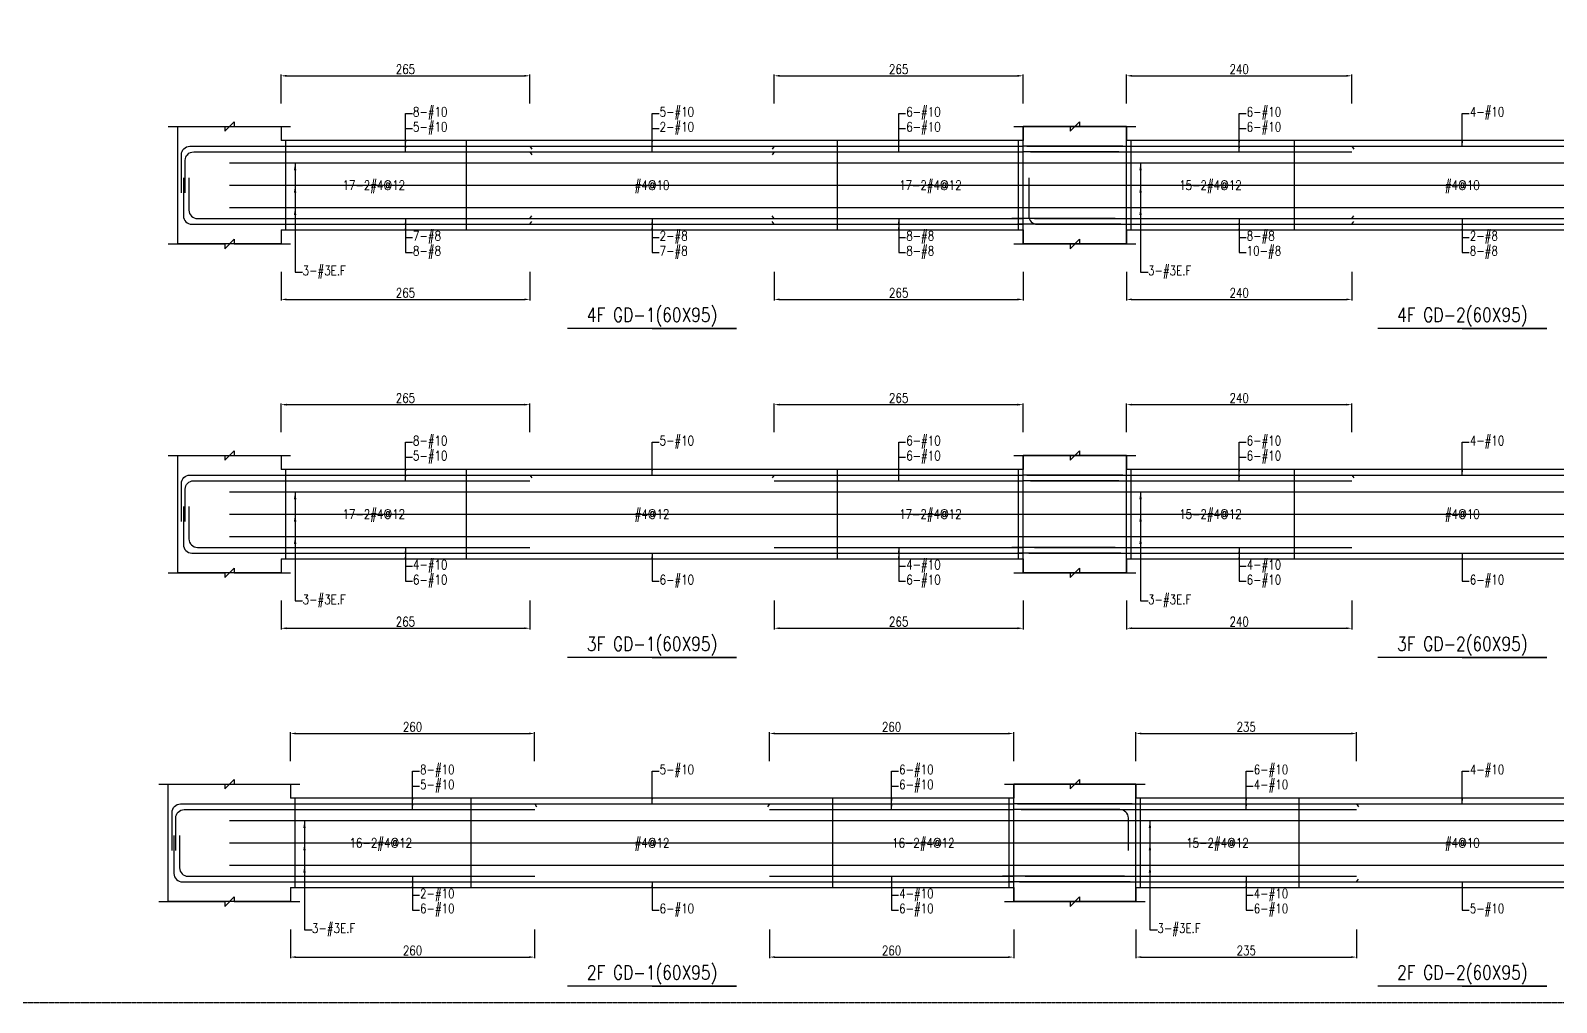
# Model space of a CAD drawing. Header units: millimetres. Extents: x 0 to 84580, y -12276 to 4373.
# Drawn here: x 42328 to 43953, y -6138 to -5104 of the extents above; entities that cross this region are included whole.
import ezdxf
from ezdxf.enums import TextEntityAlignment as Align

# ---------------------------------------------------------------- set-up
doc = ezdxf.new("R2010")
doc.units = ezdxf.units.MM
doc.header["$MEASUREMENT"] = 0
doc.linetypes.add('CENTER', pattern=[2, 1.25, -0.25, 0.25, -0.25])
for name, color, linetype in [('S-DIM', 2, 'Continuous'), ('S-GRID', 1, 'CENTER'), ('S-LEADER', 2, 'Continuous'), ('S-RC', 130, 'Continuous'), ('S-REINF', 6, 'Continuous'), ('S-TEXT', 2, 'Continuous')]:
    doc.layers.add(name, color=color, linetype=linetype)
doc.styles.add('CS4', font='romans.shx', dxfattribs={"width": 0.8, "bigfont": 'lsp.shx'})
doc.styles.get("Standard").update_dxf_attribs({"font": 'arial.ttf'})
doc.dimstyles.new('ISO-25', dxfattribs={"dimtxt": 2.5, "dimasz": 2.5, "dimexe": 1.25, "dimexo": 0.625, "dimtad": 1, "dimtxsty": 'Standard', "dimcen": 2.5, "dimadec": 0, "dimazin": 0, "dimtfac": 1, "dimtmove": 0, "dimatfit": 3, "dimfxl": 0, "dimarcsym": 0})

# ---------------------------------------------------------------- blocks, each defined once
blk = doc.blocks.new('*D1619')
at = {"layer": 'DEFPOINTS', "color": 0, "transparency": 16777216}
for p in [(42865.1, -5851.7), (42605.1, -5881.7), (42865.1, -5881.7)]:
    blk.add_point(p, dxfattribs=at)
at = {"layer": 'S-DIM', "color": 0, "lineweight": -2, "transparency": 16777216}
for p, q in [((42605.1, -5881), (42605.1, -5850.4)), ((42611.1, -5851.7), (42859.1, -5851.7)), ((42865.1, -5881), (42865.1, -5850.4))]:
    blk.add_line(p, q, dxfattribs=at)
at = {"layer": 'S-DIM', "color": 0, "transparency": 16777216}
for points in [[(42611.1, -5850.7), (42611.1, -5852.7), (42605.1, -5851.7)], [(42859.1, -5850.7), (42859.1, -5852.7), (42865.1, -5851.7)]]:
    blk.add_solid(points, dxfattribs=at)
at = {"layer": 'S-DIM', "color": 0, "transparency": 16777216, "insert": (42735.1, -5844.7), "char_height": 10, "attachment_point": 5, "style": 'CS4'}
blk.add_mtext('260', dxfattribs=at)
blk = doc.blocks.new('*D1620')
at = {"layer": 'DEFPOINTS', "color": 0, "transparency": 16777216}
for p in [(43375.1, -5851.7), (43115.1, -5881.7), (43375.1, -5881.7)]:
    blk.add_point(p, dxfattribs=at)
at = {"layer": 'S-DIM', "color": 0, "lineweight": -2, "transparency": 16777216}
for p, q in [((43115.1, -5881), (43115.1, -5850.4)), ((43121.1, -5851.7), (43369.1, -5851.7)), ((43375.1, -5881), (43375.1, -5850.4))]:
    blk.add_line(p, q, dxfattribs=at)
at = {"layer": 'S-DIM', "color": 0, "transparency": 16777216}
for points in [[(43121.1, -5850.7), (43121.1, -5852.7), (43115.1, -5851.7)], [(43369.1, -5850.7), (43369.1, -5852.7), (43375.1, -5851.7)]]:
    blk.add_solid(points, dxfattribs=at)
at = {"layer": 'S-DIM', "color": 0, "transparency": 16777216, "insert": (43245.1, -5844.7), "char_height": 10, "attachment_point": 5, "style": 'CS4'}
blk.add_mtext('260', dxfattribs=at)
blk = doc.blocks.new('*D1621')
at = {"layer": 'DEFPOINTS', "color": 0, "transparency": 16777216}
for p in [(42605.1, -6059.7), (42865.1, -6059.7), (42865.1, -6089.7)]:
    blk.add_point(p, dxfattribs=at)
at = {"layer": 'S-DIM', "color": 0, "lineweight": -2, "transparency": 16777216}
for p, q in [((42605.1, -6060.3), (42605.1, -6090.9)), ((42865.1, -6060.3), (42865.1, -6090.9)), ((42611.1, -6089.7), (42859.1, -6089.7))]:
    blk.add_line(p, q, dxfattribs=at)
at = {"layer": 'S-DIM', "color": 0, "transparency": 16777216}
for points in [[(42611.1, -6088.7), (42611.1, -6090.7), (42605.1, -6089.7)], [(42859.1, -6088.7), (42859.1, -6090.7), (42865.1, -6089.7)]]:
    blk.add_solid(points, dxfattribs=at)
at = {"layer": 'S-DIM', "color": 0, "transparency": 16777216, "insert": (42735.1, -6082.7), "char_height": 10, "attachment_point": 5, "style": 'CS4'}
blk.add_mtext('260', dxfattribs=at)
blk = doc.blocks.new('*D1622')
at = {"layer": 'DEFPOINTS', "color": 0, "transparency": 16777216}
for p in [(43115.1, -6059.7), (43375.1, -6059.7), (43375.1, -6089.7)]:
    blk.add_point(p, dxfattribs=at)
at = {"layer": 'S-DIM', "color": 0, "lineweight": -2, "transparency": 16777216}
for p, q in [((43115.1, -6060.3), (43115.1, -6090.9)), ((43375.1, -6060.3), (43375.1, -6090.9)), ((43121.1, -6089.7), (43369.1, -6089.7))]:
    blk.add_line(p, q, dxfattribs=at)
at = {"layer": 'S-DIM', "color": 0, "transparency": 16777216}
for points in [[(43121.1, -6088.7), (43121.1, -6090.7), (43115.1, -6089.7)], [(43369.1, -6088.7), (43369.1, -6090.7), (43375.1, -6089.7)]]:
    blk.add_solid(points, dxfattribs=at)
at = {"layer": 'S-DIM', "color": 0, "transparency": 16777216, "insert": (43245.1, -6082.7), "char_height": 10, "attachment_point": 5, "style": 'CS4'}
blk.add_mtext('260', dxfattribs=at)
blk = doc.blocks.new('*D1623')
at = {"layer": 'DEFPOINTS', "color": 0, "transparency": 16777216}
for p in [(42860.1, -5501.7), (42595.1, -5531.7), (42860.1, -5531.7)]:
    blk.add_point(p, dxfattribs=at)
at = {"layer": 'S-DIM', "color": 0, "lineweight": -2, "transparency": 16777216}
for p, q in [((42595.1, -5531), (42595.1, -5500.4)), ((42601.1, -5501.7), (42854.1, -5501.7)), ((42860.1, -5531), (42860.1, -5500.4))]:
    blk.add_line(p, q, dxfattribs=at)
at = {"layer": 'S-DIM', "color": 0, "transparency": 16777216}
for points in [[(42601.1, -5500.7), (42601.1, -5502.7), (42595.1, -5501.7)], [(42854.1, -5500.7), (42854.1, -5502.7), (42860.1, -5501.7)]]:
    blk.add_solid(points, dxfattribs=at)
at = {"layer": 'S-DIM', "color": 0, "transparency": 16777216, "insert": (42727.6, -5494.7), "char_height": 10, "attachment_point": 5, "style": 'CS4'}
blk.add_mtext('265', dxfattribs=at)
blk = doc.blocks.new('*D1624')
at = {"layer": 'DEFPOINTS', "color": 0, "transparency": 16777216}
for p in [(43385.1, -5501.7), (43120.1, -5531.7), (43385.1, -5531.7)]:
    blk.add_point(p, dxfattribs=at)
at = {"layer": 'S-DIM', "color": 0, "lineweight": -2, "transparency": 16777216}
for p, q in [((43120.1, -5531), (43120.1, -5500.4)), ((43126.1, -5501.7), (43379.1, -5501.7)), ((43385.1, -5531), (43385.1, -5500.4))]:
    blk.add_line(p, q, dxfattribs=at)
at = {"layer": 'S-DIM', "color": 0, "transparency": 16777216}
for points in [[(43126.1, -5500.7), (43126.1, -5502.7), (43120.1, -5501.7)], [(43379.1, -5500.7), (43379.1, -5502.7), (43385.1, -5501.7)]]:
    blk.add_solid(points, dxfattribs=at)
at = {"layer": 'S-DIM', "color": 0, "transparency": 16777216, "insert": (43252.6, -5494.7), "char_height": 10, "attachment_point": 5, "style": 'CS4'}
blk.add_mtext('265', dxfattribs=at)
blk = doc.blocks.new('*D1625')
at = {"layer": 'DEFPOINTS', "color": 0, "transparency": 16777216}
for p in [(42595.1, -5709.7), (42860.1, -5709.7), (42860.1, -5739.7)]:
    blk.add_point(p, dxfattribs=at)
at = {"layer": 'S-DIM', "color": 0, "lineweight": -2, "transparency": 16777216}
for p, q in [((42595.1, -5710.3), (42595.1, -5740.9)), ((42860.1, -5710.3), (42860.1, -5740.9)), ((42601.1, -5739.7), (42854.1, -5739.7))]:
    blk.add_line(p, q, dxfattribs=at)
at = {"layer": 'S-DIM', "color": 0, "transparency": 16777216}
for points in [[(42601.1, -5738.7), (42601.1, -5740.7), (42595.1, -5739.7)], [(42854.1, -5738.7), (42854.1, -5740.7), (42860.1, -5739.7)]]:
    blk.add_solid(points, dxfattribs=at)
at = {"layer": 'S-DIM', "color": 0, "transparency": 16777216, "insert": (42727.6, -5732.7), "char_height": 10, "attachment_point": 5, "style": 'CS4'}
blk.add_mtext('265', dxfattribs=at)
blk = doc.blocks.new('*D1626')
at = {"layer": 'DEFPOINTS', "color": 0, "transparency": 16777216}
for p in [(43120.1, -5709.7), (43385.1, -5709.7), (43385.1, -5739.7)]:
    blk.add_point(p, dxfattribs=at)
at = {"layer": 'S-DIM', "color": 0, "lineweight": -2, "transparency": 16777216}
for p, q in [((43120.1, -5710.3), (43120.1, -5740.9)), ((43385.1, -5710.3), (43385.1, -5740.9)), ((43126.1, -5739.7), (43379.1, -5739.7))]:
    blk.add_line(p, q, dxfattribs=at)
at = {"layer": 'S-DIM', "color": 0, "transparency": 16777216}
for points in [[(43126.1, -5738.7), (43126.1, -5740.7), (43120.1, -5739.7)], [(43379.1, -5738.7), (43379.1, -5740.7), (43385.1, -5739.7)]]:
    blk.add_solid(points, dxfattribs=at)
at = {"layer": 'S-DIM', "color": 0, "transparency": 16777216, "insert": (43252.6, -5732.7), "char_height": 10, "attachment_point": 5, "style": 'CS4'}
blk.add_mtext('265', dxfattribs=at)
blk = doc.blocks.new('*D1627')
at = {"layer": 'DEFPOINTS', "color": 0, "transparency": 16777216}
for p in [(42860.1, -5151.7), (42595.1, -5181.7), (42860.1, -5181.7)]:
    blk.add_point(p, dxfattribs=at)
at = {"layer": 'S-DIM', "color": 0, "lineweight": -2, "transparency": 16777216}
for p, q in [((42595.1, -5181), (42595.1, -5150.4)), ((42601.1, -5151.7), (42854.1, -5151.7)), ((42860.1, -5181), (42860.1, -5150.4))]:
    blk.add_line(p, q, dxfattribs=at)
at = {"layer": 'S-DIM', "color": 0, "transparency": 16777216}
for points in [[(42601.1, -5150.7), (42601.1, -5152.7), (42595.1, -5151.7)], [(42854.1, -5150.7), (42854.1, -5152.7), (42860.1, -5151.7)]]:
    blk.add_solid(points, dxfattribs=at)
at = {"layer": 'S-DIM', "color": 0, "transparency": 16777216, "insert": (42727.6, -5144.7), "char_height": 10, "attachment_point": 5, "style": 'CS4'}
blk.add_mtext('265', dxfattribs=at)
blk = doc.blocks.new('*D1628')
at = {"layer": 'DEFPOINTS', "color": 0, "transparency": 16777216}
for p in [(43385.1, -5151.7), (43120.1, -5181.7), (43385.1, -5181.7)]:
    blk.add_point(p, dxfattribs=at)
at = {"layer": 'S-DIM', "color": 0, "lineweight": -2, "transparency": 16777216}
for p, q in [((43120.1, -5181), (43120.1, -5150.4)), ((43126.1, -5151.7), (43379.1, -5151.7)), ((43385.1, -5181), (43385.1, -5150.4))]:
    blk.add_line(p, q, dxfattribs=at)
at = {"layer": 'S-DIM', "color": 0, "transparency": 16777216}
for points in [[(43126.1, -5150.7), (43126.1, -5152.7), (43120.1, -5151.7)], [(43379.1, -5150.7), (43379.1, -5152.7), (43385.1, -5151.7)]]:
    blk.add_solid(points, dxfattribs=at)
at = {"layer": 'S-DIM', "color": 0, "transparency": 16777216, "insert": (43252.6, -5144.7), "char_height": 10, "attachment_point": 5, "style": 'CS4'}
blk.add_mtext('265', dxfattribs=at)
blk = doc.blocks.new('*D1629')
at = {"layer": 'DEFPOINTS', "color": 0, "transparency": 16777216}
for p in [(42595.1, -5359.7), (42860.1, -5359.7), (42860.1, -5389.7)]:
    blk.add_point(p, dxfattribs=at)
at = {"layer": 'S-DIM', "color": 0, "lineweight": -2, "transparency": 16777216}
for p, q in [((42595.1, -5360.3), (42595.1, -5390.9)), ((42860.1, -5360.3), (42860.1, -5390.9)), ((42601.1, -5389.7), (42854.1, -5389.7))]:
    blk.add_line(p, q, dxfattribs=at)
at = {"layer": 'S-DIM', "color": 0, "transparency": 16777216}
for points in [[(42601.1, -5388.7), (42601.1, -5390.7), (42595.1, -5389.7)], [(42854.1, -5388.7), (42854.1, -5390.7), (42860.1, -5389.7)]]:
    blk.add_solid(points, dxfattribs=at)
at = {"layer": 'S-DIM', "color": 0, "transparency": 16777216, "insert": (42727.6, -5382.7), "char_height": 10, "attachment_point": 5, "style": 'CS4'}
blk.add_mtext('265', dxfattribs=at)
blk = doc.blocks.new('*D1630')
at = {"layer": 'DEFPOINTS', "color": 0, "transparency": 16777216}
for p in [(43120.1, -5359.7), (43385.1, -5359.7), (43385.1, -5389.7)]:
    blk.add_point(p, dxfattribs=at)
at = {"layer": 'S-DIM', "color": 0, "lineweight": -2, "transparency": 16777216}
for p, q in [((43120.1, -5360.3), (43120.1, -5390.9)), ((43385.1, -5360.3), (43385.1, -5390.9)), ((43126.1, -5389.7), (43379.1, -5389.7))]:
    blk.add_line(p, q, dxfattribs=at)
at = {"layer": 'S-DIM', "color": 0, "transparency": 16777216}
for points in [[(43126.1, -5388.7), (43126.1, -5390.7), (43120.1, -5389.7)], [(43379.1, -5388.7), (43379.1, -5390.7), (43385.1, -5389.7)]]:
    blk.add_solid(points, dxfattribs=at)
at = {"layer": 'S-DIM', "color": 0, "transparency": 16777216, "insert": (43252.6, -5382.7), "char_height": 10, "attachment_point": 5, "style": 'CS4'}
blk.add_mtext('265', dxfattribs=at)
blk = doc.blocks.new('*D1564')
at = {"layer": 'DEFPOINTS', "color": 0, "transparency": 16777216}
for p in [(43740.1, -5851.7), (43505.1, -5881.7), (43740.1, -5881.7)]:
    blk.add_point(p, dxfattribs=at)
at = {"layer": 'S-DIM', "color": 0, "lineweight": -2, "transparency": 16777216}
for p, q in [((43505.1, -5881), (43505.1, -5850.4)), ((43511.1, -5851.7), (43734.1, -5851.7)), ((43740.1, -5881), (43740.1, -5850.4))]:
    blk.add_line(p, q, dxfattribs=at)
at = {"layer": 'S-DIM', "color": 0, "transparency": 16777216}
for points in [[(43511.1, -5850.7), (43511.1, -5852.7), (43505.1, -5851.7)], [(43734.1, -5850.7), (43734.1, -5852.7), (43740.1, -5851.7)]]:
    blk.add_solid(points, dxfattribs=at)
at = {"layer": 'S-DIM', "color": 0, "transparency": 16777216, "insert": (43622.6, -5844.7), "char_height": 10, "attachment_point": 5, "style": 'CS4'}
blk.add_mtext('235', dxfattribs=at)
blk = doc.blocks.new('*D1581')
at = {"layer": 'DEFPOINTS', "color": 0, "transparency": 16777216}
for p in [(43505.1, -6059.7), (43740.1, -6059.7), (43740.1, -6089.7)]:
    blk.add_point(p, dxfattribs=at)
at = {"layer": 'S-DIM', "color": 0, "lineweight": -2, "transparency": 16777216}
for p, q in [((43505.1, -6060.3), (43505.1, -6090.9)), ((43740.1, -6060.3), (43740.1, -6090.9)), ((43511.1, -6089.7), (43734.1, -6089.7))]:
    blk.add_line(p, q, dxfattribs=at)
at = {"layer": 'S-DIM', "color": 0, "transparency": 16777216}
for points in [[(43511.1, -6088.7), (43511.1, -6090.7), (43505.1, -6089.7)], [(43734.1, -6088.7), (43734.1, -6090.7), (43740.1, -6089.7)]]:
    blk.add_solid(points, dxfattribs=at)
at = {"layer": 'S-DIM', "color": 0, "transparency": 16777216, "insert": (43622.6, -6082.7), "char_height": 10, "attachment_point": 5, "style": 'CS4'}
blk.add_mtext('235', dxfattribs=at)
blk = doc.blocks.new('*D1583')
at = {"layer": 'DEFPOINTS', "color": 0, "transparency": 16777216}
for p in [(43735.1, -5501.7), (43495.1, -5531.7), (43735.1, -5531.7)]:
    blk.add_point(p, dxfattribs=at)
at = {"layer": 'S-DIM', "color": 0, "lineweight": -2, "transparency": 16777216}
for p, q in [((43495.1, -5531), (43495.1, -5500.4)), ((43501.1, -5501.7), (43729.1, -5501.7)), ((43735.1, -5531), (43735.1, -5500.4))]:
    blk.add_line(p, q, dxfattribs=at)
at = {"layer": 'S-DIM', "color": 0, "transparency": 16777216}
for points in [[(43501.1, -5500.7), (43501.1, -5502.7), (43495.1, -5501.7)], [(43729.1, -5500.7), (43729.1, -5502.7), (43735.1, -5501.7)]]:
    blk.add_solid(points, dxfattribs=at)
at = {"layer": 'S-DIM', "color": 0, "transparency": 16777216, "insert": (43615.1, -5494.7), "char_height": 10, "attachment_point": 5, "style": 'CS4'}
blk.add_mtext('240', dxfattribs=at)
blk = doc.blocks.new('*D1585')
at = {"layer": 'DEFPOINTS', "color": 0, "transparency": 16777216}
for p in [(43495.1, -5709.7), (43735.1, -5709.7), (43735.1, -5739.7)]:
    blk.add_point(p, dxfattribs=at)
at = {"layer": 'S-DIM', "color": 0, "lineweight": -2, "transparency": 16777216}
for p, q in [((43495.1, -5710.3), (43495.1, -5740.9)), ((43735.1, -5710.3), (43735.1, -5740.9)), ((43501.1, -5739.7), (43729.1, -5739.7))]:
    blk.add_line(p, q, dxfattribs=at)
at = {"layer": 'S-DIM', "color": 0, "transparency": 16777216}
for points in [[(43501.1, -5738.7), (43501.1, -5740.7), (43495.1, -5739.7)], [(43729.1, -5738.7), (43729.1, -5740.7), (43735.1, -5739.7)]]:
    blk.add_solid(points, dxfattribs=at)
at = {"layer": 'S-DIM', "color": 0, "transparency": 16777216, "insert": (43615.1, -5732.7), "char_height": 10, "attachment_point": 5, "style": 'CS4'}
blk.add_mtext('240', dxfattribs=at)
blk = doc.blocks.new('*D1573')
at = {"layer": 'DEFPOINTS', "color": 0, "transparency": 16777216}
for p in [(43735.1, -5151.7), (43495.1, -5181.7), (43735.1, -5181.7)]:
    blk.add_point(p, dxfattribs=at)
at = {"layer": 'S-DIM', "color": 0, "lineweight": -2, "transparency": 16777216}
for p, q in [((43495.1, -5181), (43495.1, -5150.4)), ((43501.1, -5151.7), (43729.1, -5151.7)), ((43735.1, -5181), (43735.1, -5150.4))]:
    blk.add_line(p, q, dxfattribs=at)
at = {"layer": 'S-DIM', "color": 0, "transparency": 16777216}
for points in [[(43501.1, -5150.7), (43501.1, -5152.7), (43495.1, -5151.7)], [(43729.1, -5150.7), (43729.1, -5152.7), (43735.1, -5151.7)]]:
    blk.add_solid(points, dxfattribs=at)
at = {"layer": 'S-DIM', "color": 0, "transparency": 16777216, "insert": (43615.1, -5144.7), "char_height": 10, "attachment_point": 5, "style": 'CS4'}
blk.add_mtext('240', dxfattribs=at)
blk = doc.blocks.new('*D1575')
at = {"layer": 'DEFPOINTS', "color": 0, "transparency": 16777216}
for p in [(43495.1, -5359.7), (43735.1, -5359.7), (43735.1, -5389.7)]:
    blk.add_point(p, dxfattribs=at)
at = {"layer": 'S-DIM', "color": 0, "lineweight": -2, "transparency": 16777216}
for p, q in [((43495.1, -5360.3), (43495.1, -5390.9)), ((43735.1, -5360.3), (43735.1, -5390.9)), ((43501.1, -5389.7), (43729.1, -5389.7))]:
    blk.add_line(p, q, dxfattribs=at)
at = {"layer": 'S-DIM', "color": 0, "transparency": 16777216}
for points in [[(43501.1, -5388.7), (43501.1, -5390.7), (43495.1, -5389.7)], [(43729.1, -5388.7), (43729.1, -5390.7), (43735.1, -5389.7)]]:
    blk.add_solid(points, dxfattribs=at)
at = {"layer": 'S-DIM', "color": 0, "transparency": 16777216, "insert": (43615.1, -5382.7), "char_height": 10, "attachment_point": 5, "style": 'CS4'}
blk.add_mtext('240', dxfattribs=at)

msp = doc.modelspace()

# ---------------------------------------------------------------- linework, layer by layer
at = {"layer": 'S-GRID'}
msp.add_lwpolyline([(42290, -6138), (45519, -6138), (45519, -4069), (42290, -4069), (42290, -6138)], dxfattribs=at)
at = {"layer": 'S-RC'}
for points in [[(42475.134, -5205.671), (42535.134, -5205.683), (42535.133, -5210.683), (42545.135, -5200.685), (42545.134, -5205.685), (42605.134, -5205.697)], [(42595.134, -5315.671), (42595.134, -5330.671), (42485.134, -5330.671), (42485.134, -5205.671), (42595.134, -5205.671), (42595.134, -5220.671)], [(43375.134, -5205.671), (43435.134, -5205.683), (43435.133, -5210.683), (43445.135, -5200.685), (43445.134, -5205.685), (43505.134, -5205.697)], [(43375.134, -5205.671), (43435.134, -5205.683), (43435.133, -5210.683), (43445.135, -5200.685), (43445.134, -5205.685), (43505.134, -5205.697)], [(43385.134, -5315.671), (43385.134, -5330.671), (43495.134, -5330.671), (43495.134, -5205.671), (43385.134, -5205.671), (43385.134, -5220.671)], [(43495.134, -5315.671), (43495.134, -5330.671), (43385.134, -5330.671), (43385.134, -5205.671), (43495.134, -5205.671), (43495.134, -5220.671)], [(43385.134, -5220.671), (42595.134, -5220.671)], [(44210.134, -5220.671), (43495.134, -5220.671)], [(42475.134, -5330.671), (42535.134, -5330.683), (42535.133, -5335.683), (42545.135, -5325.685), (42545.134, -5330.685), (42605.134, -5330.697)], [(42595.134, -5315.671), (43385.134, -5315.671)], [(43375.134, -5330.671), (43435.134, -5330.683), (43435.133, -5335.683), (43445.135, -5325.685), (43445.134, -5330.685), (43505.134, -5330.697)], [(43375.134, -5330.671), (43435.134, -5330.683), (43435.133, -5335.683), (43445.135, -5325.685), (43445.134, -5330.685), (43505.134, -5330.697)], [(43495.134, -5315.671), (44210.134, -5315.671)], [(42990.134, -5420.671), (43080.134, -5420.671), (42900.134, -5420.671)], [(43852.634, -5420.671), (43942.634, -5420.671), (43762.634, -5420.671)], [(42475.134, -5555.671), (42535.134, -5555.683), (42535.133, -5560.683), (42545.135, -5550.685), (42545.134, -5555.685), (42605.134, -5555.697)], [(43375.134, -5555.671), (43435.134, -5555.683), (43435.133, -5560.683), (43445.135, -5550.685), (43445.134, -5555.685), (43505.134, -5555.697)], [(43375.134, -5555.671), (43435.134, -5555.683), (43435.133, -5560.683), (43445.135, -5550.685), (43445.134, -5555.685), (43505.134, -5555.697)], [(42595.134, -5665.671), (42595.134, -5680.671), (42485.134, -5680.671), (42485.134, -5555.671), (42595.134, -5555.671), (42595.134, -5570.671)], [(43385.134, -5570.671), (42595.134, -5570.671)], [(43385.134, -5665.671), (43385.134, -5680.671), (43495.134, -5680.671), (43495.134, -5555.671), (43385.134, -5555.671), (43385.134, -5570.671)], [(43495.134, -5665.671), (43495.134, -5680.671), (43385.134, -5680.671), (43385.134, -5555.671), (43495.134, -5555.671), (43495.134, -5570.671)], [(44210.134, -5570.671), (43495.134, -5570.671)], [(42595.134, -5665.671), (43385.134, -5665.671)], [(43495.134, -5665.671), (44210.134, -5665.671)], [(42475.134, -5680.671), (42535.134, -5680.683), (42535.133, -5685.683), (42545.135, -5675.685), (42545.134, -5680.685), (42605.134, -5680.697)], [(43375.134, -5680.671), (43435.134, -5680.683), (43435.133, -5685.683), (43445.135, -5675.685), (43445.134, -5680.685), (43505.134, -5680.697)], [(43375.134, -5680.671), (43435.134, -5680.683), (43435.133, -5685.683), (43445.135, -5675.685), (43445.134, -5680.685), (43505.134, -5680.697)], [(42990.134, -5770.671), (43080.134, -5770.671), (42900.134, -5770.671)], [(43852.634, -5770.671), (43942.634, -5770.671), (43762.634, -5770.671)], [(42465.134, -5905.671), (42535.134, -5905.685), (42535.133, -5910.685), (42545.135, -5900.687), (42545.134, -5905.687), (42615.134, -5905.701)], [(42605.134, -6015.671), (42605.134, -6030.671), (42475.134, -6030.671), (42475.134, -5905.671), (42605.134, -5905.671), (42605.134, -5920.671)], [(43365.134, -5905.671), (43435.134, -5905.685), (43435.133, -5910.685), (43445.135, -5900.687), (43445.134, -5905.687), (43515.134, -5905.701)], [(43365.134, -5905.671), (43435.134, -5905.685), (43435.133, -5910.685), (43445.135, -5900.687), (43445.134, -5905.687), (43515.134, -5905.701)], [(43375.134, -6015.671), (43375.134, -6030.671), (43505.134, -6030.671), (43505.134, -5905.671), (43375.134, -5905.671), (43375.134, -5920.671)], [(43505.134, -6015.671), (43505.134, -6030.671), (43375.134, -6030.671), (43375.134, -5905.671), (43505.134, -5905.671), (43505.134, -5920.671)], [(43375.134, -5920.671), (42605.134, -5920.671)], [(44200.134, -5920.671), (43505.134, -5920.671)], [(42465.134, -6030.671), (42535.134, -6030.685), (42535.133, -6035.685), (42545.135, -6025.687), (42545.134, -6030.687), (42615.134, -6030.701)], [(42605.134, -6015.671), (43375.134, -6015.671)], [(43365.134, -6030.671), (43435.134, -6030.685), (43435.133, -6035.685), (43445.135, -6025.687), (43445.134, -6030.687), (43515.134, -6030.701)], [(43365.134, -6030.671), (43435.134, -6030.685), (43435.133, -6035.685), (43445.135, -6025.687), (43445.134, -6030.687), (43515.134, -6030.701)], [(43505.134, -6015.671), (44200.134, -6015.671)], [(42990.134, -6120.671), (43080.134, -6120.671), (42900.134, -6120.671)], [(43852.634, -6120.671), (43942.634, -6120.671), (43762.634, -6120.671)]]:
    msp.add_lwpolyline(points, dxfattribs=at)
at = {"layer": 'S-REINF'}
for points in [[(42489.134, -5276.171), (42489.134, -5235.671, -0.41421356), (42498.134, -5226.671), (42595.134, -5226.671)], [(42493.134, -5276.171), (42493.134, -5241.671, -0.41421356), (42502.134, -5232.671), (42595.134, -5232.671)], [(42491.134, -5260.171), (42491.134, -5300.671, 0.41421356), (42500.134, -5309.671), (42595.134, -5309.671)], [(42497.134, -5260.171), (42497.134, -5294.671, 0.41421356), (42506.134, -5303.671), (42595.134, -5303.671)], [(43391.134, -5260.171), (43391.134, -5300.671, 0.41421356), (43400.134, -5309.671), (43495.134, -5309.671)], [(42489.134, -5626.171), (42489.134, -5585.671, -0.41421356), (42498.134, -5576.671), (42595.134, -5576.671)], [(42493.134, -5626.171), (42493.134, -5591.671, -0.41421356), (42502.134, -5582.671), (42595.134, -5582.671)], [(42491.134, -5610.171), (42491.134, -5650.671, 0.41421356), (42500.134, -5659.671), (42595.134, -5659.671)], [(42497.134, -5610.171), (42497.134, -5644.671, 0.41421356), (42506.134, -5653.671), (42595.134, -5653.671)], [(42479.134, -5976.171), (42479.134, -5935.671, -0.41421356), (42488.134, -5926.671), (42605.134, -5926.671)], [(42483.134, -5976.171), (42483.134, -5941.671, -0.41421356), (42492.134, -5932.671), (42605.134, -5932.671)], [(43497.134, -5976.171), (43497.134, -5941.671, 0.41421356), (43488.134, -5932.671), (43375.134, -5932.671)], [(42481.134, -5960.171), (42481.134, -6000.671, 0.41421356), (42490.134, -6009.671), (42605.134, -6009.671)], [(42487.134, -5960.171), (42487.134, -5994.671, 0.41421356), (42496.134, -6003.671), (42605.134, -6003.671)]]:
    msp.add_lwpolyline(points, format="xyb", dxfattribs=at)
for points in [[(42595.134, -5226.671), (42860.134, -5226.671)], [(42860.134, -5226.671), (42862.134, -5229.671)], [(42860.134, -5226.671), (43120.134, -5226.671)], [(43120.134, -5226.671), (43118.134, -5229.671)], [(43120.134, -5226.671), (43385.134, -5226.671)], [(43491.134, -5226.671), (43385.134, -5226.671)], [(43389.134, -5226.671), (43495.134, -5226.671)], [(43495.134, -5226.671), (43735.134, -5226.671)], [(43735.134, -5226.671), (43737.134, -5229.671)], [(43735.134, -5226.671), (43970.134, -5226.671)], [(42595.134, -5232.671), (42860.134, -5232.671)], [(42860.134, -5232.671), (42862.134, -5235.671)], [(42860.134, -5232.671), (43120.134, -5232.671)], [(43120.134, -5232.671), (43118.134, -5235.671)], [(43120.134, -5232.671), (43385.134, -5232.671)], [(43487.134, -5232.671), (43385.134, -5232.671)], [(43393.134, -5232.671), (43495.134, -5232.671)], [(43495.134, -5232.671), (43735.134, -5232.671)], [(42595.134, -5303.671), (42860.134, -5303.671)], [(42595.134, -5309.671), (42860.134, -5309.671)], [(42860.134, -5303.671), (42862.134, -5300.671)], [(42860.134, -5303.671), (43120.134, -5303.671)], [(42860.134, -5309.671), (42862.134, -5306.671)], [(42860.134, -5309.671), (43120.134, -5309.671)], [(43120.134, -5303.671), (43118.134, -5300.671)], [(43120.134, -5309.671), (43118.134, -5306.671)], [(43120.134, -5303.671), (43385.134, -5303.671)], [(43120.134, -5309.671), (43385.134, -5309.671)], [(43483.134, -5303.671), (43373.134, -5303.671)], [(43489.134, -5309.671), (43379.134, -5309.671)], [(43397.134, -5303.671), (43495.134, -5303.671)], [(43495.134, -5303.671), (43735.134, -5303.671)], [(43495.134, -5309.671), (43735.134, -5309.671)], [(43735.134, -5303.671), (43737.134, -5300.671)], [(43735.134, -5303.671), (43970.134, -5303.671)], [(43735.134, -5309.671), (43737.134, -5306.671)], [(43735.134, -5309.671), (43970.134, -5309.671)], [(42595.134, -5576.671), (42860.134, -5576.671)], [(42595.134, -5582.671), (42860.134, -5582.671)], [(42860.134, -5576.671), (42862.134, -5579.671)], [(42860.134, -5576.671), (43120.134, -5576.671)], [(43120.134, -5576.671), (43118.134, -5579.671)], [(43120.134, -5576.671), (43385.134, -5576.671)], [(43120.134, -5582.671), (43385.134, -5582.671)], [(43491.134, -5576.671), (43385.134, -5576.671)], [(43487.134, -5582.671), (43385.134, -5582.671)], [(43389.134, -5576.671), (43495.134, -5576.671)], [(43393.134, -5582.671), (43495.134, -5582.671)], [(43495.134, -5576.671), (43735.134, -5576.671)], [(43495.134, -5582.671), (43735.134, -5582.671)], [(43735.134, -5576.671), (43737.134, -5579.671)], [(43735.134, -5576.671), (43970.134, -5576.671)], [(42595.134, -5653.671), (42860.134, -5653.671)], [(42595.134, -5659.671), (42860.134, -5659.671)], [(42860.134, -5659.671), (43120.134, -5659.671)], [(43120.134, -5653.671), (43385.134, -5653.671)], [(43120.134, -5659.671), (43385.134, -5659.671)], [(43483.134, -5653.671), (43373.134, -5653.671)], [(43489.134, -5659.671), (43379.134, -5659.671)], [(43391.134, -5659.671), (43495.134, -5659.671)], [(43397.134, -5653.671), (43495.134, -5653.671)], [(43495.134, -5653.671), (43735.134, -5653.671)], [(43495.134, -5659.671), (43735.134, -5659.671)], [(43735.134, -5659.671), (43970.134, -5659.671)], [(42605.134, -5926.671), (42865.134, -5926.671)], [(42865.134, -5926.671), (42867.134, -5929.671)], [(42865.134, -5926.671), (43115.134, -5926.671)], [(43115.134, -5926.671), (43113.134, -5929.671)], [(43115.134, -5926.671), (43375.134, -5926.671)], [(43501.134, -5926.671), (43375.134, -5926.671)], [(43379.134, -5926.671), (43505.134, -5926.671)], [(43505.134, -5926.671), (43740.134, -5926.671)], [(43740.134, -5926.671), (43742.134, -5929.671)], [(43740.134, -5926.671), (43965.134, -5926.671)], [(42605.134, -5932.671), (42865.134, -5932.671)], [(43115.134, -5932.671), (43375.134, -5932.671)], [(43383.134, -5932.671), (43505.134, -5932.671)], [(43505.134, -5932.671), (43740.134, -5932.671)], [(42605.134, -6003.671), (42865.134, -6003.671)], [(42605.134, -6009.671), (42865.134, -6009.671)], [(42865.134, -6009.671), (43115.134, -6009.671)], [(43115.134, -6003.671), (43375.134, -6003.671)], [(43115.134, -6009.671), (43375.134, -6009.671)], [(43493.134, -6003.671), (43363.134, -6003.671)], [(43499.134, -6009.671), (43369.134, -6009.671)], [(43381.134, -6009.671), (43505.134, -6009.671)], [(43387.134, -6003.671), (43505.134, -6003.671)], [(43505.134, -6003.671), (43740.134, -6003.671)], [(43505.134, -6009.671), (43740.134, -6009.671)], [(43740.134, -6009.671), (43742.134, -6006.671)], [(43740.134, -6009.671), (43965.134, -6009.671)]]:
    msp.add_lwpolyline(points, dxfattribs=at)
at = {"layer": 'S-REINF', "color": 1}
for points in [[(42600.134, -5315.671), (42600.134, -5220.671)], [(42792.634, -5315.671), (42792.634, -5220.671)], [(43187.634, -5315.671), (43187.634, -5220.671)], [(43380.134, -5315.671), (43380.134, -5220.671)], [(43500.134, -5315.671), (43500.134, -5220.671)], [(43673.884, -5315.671), (43673.884, -5220.671)], [(42540.134, -5244.421), (43440.134, -5244.421)], [(43440.134, -5244.421), (44265.134, -5244.421)], [(42540.134, -5268.171), (43440.134, -5268.171)], [(43440.134, -5268.171), (44265.134, -5268.171)], [(42540.134, -5291.921), (43440.134, -5291.921)], [(43440.134, -5291.921), (44265.134, -5291.921)], [(42600.134, -5665.671), (42600.134, -5570.671)], [(42792.634, -5665.671), (42792.634, -5570.671)], [(43187.634, -5665.671), (43187.634, -5570.671)], [(43380.134, -5665.671), (43380.134, -5570.671)], [(43500.134, -5665.671), (43500.134, -5570.671)], [(43673.884, -5665.671), (43673.884, -5570.671)], [(42540.134, -5594.421), (43440.134, -5594.421)], [(43440.134, -5594.421), (44265.134, -5594.421)], [(42540.134, -5618.171), (43440.134, -5618.171)], [(43440.134, -5618.171), (44265.134, -5618.171)], [(42540.134, -5641.921), (43440.134, -5641.921)], [(43440.134, -5641.921), (44265.134, -5641.921)], [(42610.134, -6015.671), (42610.134, -5920.671)], [(42797.634, -6015.671), (42797.634, -5920.671)], [(43182.634, -6015.671), (43182.634, -5920.671)], [(43370.134, -6015.671), (43370.134, -5920.671)], [(43510.134, -6015.671), (43510.134, -5920.671)], [(43678.884, -6015.671), (43678.884, -5920.671)], [(42540.134, -5944.421), (43440.134, -5944.421)], [(43440.134, -5944.421), (44265.134, -5944.421)], [(42540.134, -5968.171), (43440.134, -5968.171)], [(43440.134, -5968.171), (44265.134, -5968.171)], [(42540.134, -5991.921), (43440.134, -5991.921)], [(43440.134, -5991.921), (44265.134, -5991.921)]]:
    msp.add_lwpolyline(points, dxfattribs=at)

# ---------------------------------------------------------------- texts
at = {"layer": 'S-LEADER', "char_height": 10, "attachment_point": 4, "style": 'CS4'}
for s, insert in [('8-#10', (42735.634, -5191.671)), ('5-#10', (42998.134, -5191.671)), ('6-#10', (43260.634, -5191.671)), ('6-#10', (43623.134, -5191.671)), ('4-#10', (43860.634, -5191.671)), ('5-#10', (42735.634, -5207.671)), ('2-#10', (42998.134, -5207.671)), ('6-#10', (43260.634, -5207.671)), ('6-#10', (43623.134, -5207.671)), ('7-#8', (42735.634, -5323.671)), ('2-#8', (42998.134, -5323.671)), ('8-#8', (43260.634, -5323.671)), ('8-#8', (43623.134, -5323.671)), ('2-#8', (43860.634, -5323.671)), ('8-#8', (42735.634, -5339.671)), ('7-#8', (42998.134, -5339.671)), ('8-#8', (43260.634, -5339.671)), ('10-#8', (43623.134, -5339.671)), ('8-#8', (43860.634, -5339.671)), ('8-#10', (42735.634, -5541.671)), ('5-#10', (42998.134, -5541.671)), ('6-#10', (43260.634, -5541.671)), ('6-#10', (43623.134, -5541.671)), ('4-#10', (43860.634, -5541.671)), ('5-#10', (42735.634, -5557.671)), ('6-#10', (43260.634, -5557.671)), ('6-#10', (43623.134, -5557.671)), ('4-#10', (42735.634, -5673.671)), ('4-#10', (43260.634, -5673.671)), ('4-#10', (43623.134, -5673.671)), ('6-#10', (42735.634, -5689.671)), ('6-#10', (42998.134, -5689.671)), ('6-#10', (43260.634, -5689.671)), ('6-#10', (43623.134, -5689.671)), ('6-#10', (43860.634, -5689.671)), ('8-#10', (42743.134, -5891.671)), ('5-#10', (42998.134, -5891.671)), ('6-#10', (43253.134, -5891.671)), ('6-#10', (43630.634, -5891.671)), ('4-#10', (43860.634, -5891.671)), ('5-#10', (42743.134, -5907.671)), ('6-#10', (43253.134, -5907.671)), ('4-#10', (43630.634, -5907.671)), ('2-#10', (42743.134, -6023.671)), ('4-#10', (43253.134, -6023.671)), ('4-#10', (43630.634, -6023.671)), ('6-#10', (42743.134, -6039.671)), ('6-#10', (42998.134, -6039.671)), ('6-#10', (43253.134, -6039.671)), ('6-#10', (43630.634, -6039.671)), ('5-#10', (43860.634, -6039.671))]:
    msp.add_mtext(s, dxfattribs=dict(at, insert=insert))
at = {"layer": 'S-LEADER', "color": 3, "char_height": 10, "attachment_point": 4, "style": 'CS4'}
for insert in [(42618.134, -5360.671), (43518.134, -5360.671), (42618.134, -5710.671), (43518.134, -5710.671), (42628.134, -6060.671), (43528.134, -6060.671)]:
    msp.add_mtext('3-#3E.F', dxfattribs=dict(at, insert=insert))
at = {"layer": 'S-RC', "style": 'CS4', "width": 0.8}
for s, p in [('4F GD-1(60X95)', (42990.134, -5413.671)), ('4F GD-2(60X95)', (43852.634, -5413.671)), ('3F GD-1(60X95)', (42990.134, -5763.671)), ('3F GD-2(60X95)', (43852.634, -5763.671)), ('2F GD-1(60X95)', (42990.134, -6113.671)), ('2F GD-2(60X95)', (43852.634, -6113.671))]:
    msp.add_text(s, height=15, dxfattribs=at).set_placement(p, align=Align.CENTER)
at = {"layer": 'S-TEXT', "color": 1, "style": 'CS4', "width": 0.8}
for s, p in [('17-2#4@12', (42693.884, -5273.171)), ('#4@10', (42990.134, -5273.171)), ('17-2#4@12', (43286.384, -5273.171)), ('15-2#4@12', (43584.509, -5273.171)), ('#4@10', (43852.634, -5273.171)), ('17-2#4@12', (42693.884, -5623.171)), ('#4@12', (42990.134, -5623.171)), ('17-2#4@12', (43286.384, -5623.171)), ('15-2#4@12', (43584.509, -5623.171)), ('#4@10', (43852.634, -5623.171)), ('16-2#4@12', (42701.384, -5973.171)), ('#4@12', (42990.134, -5973.171)), ('16-2#4@12', (43278.884, -5973.171)), ('15-2#4@12', (43592.009, -5973.171)), ('#4@10', (43852.634, -5973.171))]:
    msp.add_text(s, height=10, dxfattribs=at).set_placement(p, align=Align.CENTER)

# ---------------------------------------------------------------- dimensions: what is measured, and where the dimension line sits
at = {"layer": 'S-DIM'}
for p1, p2, distance, picture, middle in [((42595.134, -5181.671), (42860.134, -5181.671), 30, '*D1627', (42727.634, -5144.671)), ((43120.134, -5181.671), (43385.134, -5181.671), 30, '*D1628', (43252.634, -5144.671)), ((43495.134, -5181.671), (43735.134, -5181.671), 30, '*D1573', (43615.134, -5144.671)), ((42595.134, -5359.671), (42860.134, -5359.671), -30, '*D1629', (42727.634, -5382.671)), ((43120.134, -5359.671), (43385.134, -5359.671), -30, '*D1630', (43252.634, -5382.671)), ((43495.134, -5359.671), (43735.134, -5359.671), -30, '*D1575', (43615.134, -5382.671)), ((42595.134, -5531.671), (42860.134, -5531.671), 30, '*D1623', (42727.634, -5494.671)), ((43120.134, -5531.671), (43385.134, -5531.671), 30, '*D1624', (43252.634, -5494.671)), ((43495.134, -5531.671), (43735.134, -5531.671), 30, '*D1583', (43615.134, -5494.671)), ((42595.134, -5709.671), (42860.134, -5709.671), -30, '*D1625', (42727.634, -5732.671)), ((43120.134, -5709.671), (43385.134, -5709.671), -30, '*D1626', (43252.634, -5732.671)), ((43495.134, -5709.671), (43735.134, -5709.671), -30, '*D1585', (43615.134, -5732.671)), ((42605.134, -5881.671), (42865.134, -5881.671), 30, '*D1619', (42735.134, -5844.671)), ((43115.134, -5881.671), (43375.134, -5881.671), 30, '*D1620', (43245.134, -5844.671)), ((43505.134, -5881.671), (43740.134, -5881.671), 30, '*D1564', (43622.634, -5844.671)), ((42605.134, -6059.671), (42865.134, -6059.671), -30, '*D1621', (42735.134, -6082.671)), ((43115.134, -6059.671), (43375.134, -6059.671), -30, '*D1622', (43245.134, -6082.671)), ((43505.134, -6059.671), (43740.134, -6059.671), -30, '*D1581', (43622.634, -6082.671))]:
    dim = msp.add_aligned_dim(p1=p1, p2=p2, distance=distance, dimstyle='ISO-25', override={"dimtxt": 10, "dimasz": 6, "dimgap": 2, "dimtxsty": 'CS4'}, dxfattribs=at)
    dim.commit()
    dim.dimension.update_dxf_attribs({"geometry": picture, "text_midpoint": middle})

# ---------------------------------------------------------------- leaders
at = {"layer": 'S-LEADER', "annotation_type": 0, "has_hookline": 1, "hookline_direction": 0}
for points, override, text_width in [([(42727.634, -5226.671), (42727.634, -5191.671), (42735.009, -5191.671)], {"dimasz": 6, "dimtad": 0}, 38.476), ([(42990.134, -5226.671), (42990.134, -5191.671), (42997.509, -5191.671)], {"dimasz": 6, "dimtad": 0}, 38.476), ([(43252.634, -5226.671), (43252.634, -5191.671), (43260.009, -5191.671)], {"dimasz": 6, "dimtad": 0}, 38.095), ([(43615.134, -5226.671), (43615.134, -5191.671), (43622.509, -5191.671)], {"dimasz": 6, "dimtad": 0}, 38.095), ([(43852.634, -5226.671), (43852.634, -5191.671), (43860.009, -5191.671)], {"dimasz": 6, "dimtad": 0}, 38.476), ([(42727.634, -5232.671), (42727.634, -5207.671), (42735.009, -5207.671)], {"dimasz": 6, "dimtad": 0}, 38.476), ([(42990.134, -5232.671), (42990.134, -5207.671), (42997.509, -5207.671)], {"dimasz": 6, "dimtad": 0}, 38.476), ([(43252.634, -5232.671), (43252.634, -5207.671), (43260.009, -5207.671)], {"dimasz": 6, "dimtad": 0}, 38.095), ([(43615.134, -5232.671), (43615.134, -5207.671), (43622.509, -5207.671)], {"dimasz": 6, "dimtad": 0}, 38.095), ([(42610.134, -5291.921), (42610.134, -5360.671), (42617.509, -5360.671)], {"dimasz": 8, "dimtad": 0}, 49.524), ([(43510.134, -5291.921), (43510.134, -5360.671), (43517.509, -5360.671)], {"dimasz": 8, "dimtad": 0}, 49.524), ([(42727.634, -5303.671), (42727.634, -5323.671), (42735.009, -5323.671)], {"dimasz": 6, "dimtad": 0}, 30.857), ([(42727.634, -5309.671), (42727.634, -5339.671), (42735.009, -5339.671)], {"dimasz": 6, "dimtad": 0}, 30.857), ([(42990.134, -5303.671), (42990.134, -5323.671), (42997.509, -5323.671)], {"dimasz": 6, "dimtad": 0}, 30.857), ([(42990.134, -5309.671), (42990.134, -5339.671), (42997.509, -5339.671)], {"dimasz": 6, "dimtad": 0}, 30.857), ([(43252.634, -5303.671), (43252.634, -5323.671), (43260.009, -5323.671)], {"dimasz": 6, "dimtad": 0}, 30.857), ([(43252.634, -5309.671), (43252.634, -5339.671), (43260.009, -5339.671)], {"dimasz": 6, "dimtad": 0}, 30.857), ([(43615.134, -5303.671), (43615.134, -5323.671), (43622.509, -5323.671)], {"dimasz": 6, "dimtad": 0}, 30.857), ([(43615.134, -5309.671), (43615.134, -5339.671), (43622.509, -5339.671)], {"dimasz": 6, "dimtad": 0}, 37.333), ([(43852.634, -5303.671), (43852.634, -5323.671), (43860.009, -5323.671)], {"dimasz": 6, "dimtad": 0}, 30.857), ([(43852.634, -5309.671), (43852.634, -5339.671), (43860.009, -5339.671)], {"dimasz": 6, "dimtad": 0}, 30.857), ([(42727.634, -5576.671), (42727.634, -5541.671), (42735.009, -5541.671)], {"dimasz": 6, "dimtad": 0}, 38.476), ([(42990.134, -5576.671), (42990.134, -5541.671), (42997.509, -5541.671)], {"dimasz": 6, "dimtad": 0}, 38.476), ([(43252.634, -5576.671), (43252.634, -5541.671), (43260.009, -5541.671)], {"dimasz": 6, "dimtad": 0}, 38.095), ([(43615.134, -5576.671), (43615.134, -5541.671), (43622.509, -5541.671)], {"dimasz": 6, "dimtad": 0}, 38.095), ([(43852.634, -5576.671), (43852.634, -5541.671), (43860.009, -5541.671)], {"dimasz": 6, "dimtad": 0}, 38.476), ([(42727.634, -5582.671), (42727.634, -5557.671), (42735.009, -5557.671)], {"dimasz": 6, "dimtad": 0}, 38.476), ([(43252.634, -5582.671), (43252.634, -5557.671), (43260.009, -5557.671)], {"dimasz": 6, "dimtad": 0}, 38.095), ([(43615.134, -5582.671), (43615.134, -5557.671), (43622.509, -5557.671)], {"dimasz": 6, "dimtad": 0}, 38.095), ([(42610.134, -5641.921), (42610.134, -5710.671), (42617.509, -5710.671)], {"dimasz": 8, "dimtad": 0}, 49.524), ([(43510.134, -5641.921), (43510.134, -5710.671), (43517.509, -5710.671)], {"dimasz": 8, "dimtad": 0}, 49.524), ([(42727.634, -5653.671), (42727.634, -5673.671), (42735.009, -5673.671)], {"dimasz": 6, "dimtad": 0}, 38.476), ([(42727.634, -5659.671), (42727.634, -5689.671), (42735.009, -5689.671)], {"dimasz": 6, "dimtad": 0}, 38.095), ([(42990.134, -5659.671), (42990.134, -5689.671), (42997.509, -5689.671)], {"dimasz": 6, "dimtad": 0}, 38.095), ([(43252.634, -5653.671), (43252.634, -5673.671), (43260.009, -5673.671)], {"dimasz": 6, "dimtad": 0}, 38.476), ([(43252.634, -5659.671), (43252.634, -5689.671), (43260.009, -5689.671)], {"dimasz": 6, "dimtad": 0}, 38.095), ([(43615.134, -5653.671), (43615.134, -5673.671), (43622.509, -5673.671)], {"dimasz": 6, "dimtad": 0}, 38.476), ([(43615.134, -5659.671), (43615.134, -5689.671), (43622.509, -5689.671)], {"dimasz": 6, "dimtad": 0}, 38.095), ([(43852.634, -5659.671), (43852.634, -5689.671), (43860.009, -5689.671)], {"dimasz": 6, "dimtad": 0}, 38.095), ([(42735.134, -5926.671), (42735.134, -5891.671), (42742.509, -5891.671)], {"dimasz": 6, "dimtad": 0}, 38.476), ([(42990.134, -5926.671), (42990.134, -5891.671), (42997.509, -5891.671)], {"dimasz": 6, "dimtad": 0}, 38.476), ([(43245.134, -5926.671), (43245.134, -5891.671), (43252.509, -5891.671)], {"dimasz": 6, "dimtad": 0}, 38.095), ([(43622.634, -5926.671), (43622.634, -5891.671), (43630.009, -5891.671)], {"dimasz": 6, "dimtad": 0}, 38.095), ([(43852.634, -5926.671), (43852.634, -5891.671), (43860.009, -5891.671)], {"dimasz": 6, "dimtad": 0}, 38.476), ([(42735.134, -5932.671), (42735.134, -5907.671), (42742.509, -5907.671)], {"dimasz": 6, "dimtad": 0}, 38.476), ([(43245.134, -5932.671), (43245.134, -5907.671), (43252.509, -5907.671)], {"dimasz": 6, "dimtad": 0}, 38.095), ([(43622.634, -5932.671), (43622.634, -5907.671), (43630.009, -5907.671)], {"dimasz": 6, "dimtad": 0}, 38.476), ([(42620.134, -5991.921), (42620.134, -6060.671), (42627.509, -6060.671)], {"dimasz": 8, "dimtad": 0}, 49.524), ([(43520.134, -5991.921), (43520.134, -6060.671), (43527.509, -6060.671)], {"dimasz": 8, "dimtad": 0}, 49.524), ([(42735.134, -6003.671), (42735.134, -6023.671), (42742.509, -6023.671)], {"dimasz": 6, "dimtad": 0}, 38.476), ([(42735.134, -6009.671), (42735.134, -6039.671), (42742.509, -6039.671)], {"dimasz": 6, "dimtad": 0}, 38.095), ([(42990.134, -6009.671), (42990.134, -6039.671), (42997.509, -6039.671)], {"dimasz": 6, "dimtad": 0}, 38.095), ([(43245.134, -6003.671), (43245.134, -6023.671), (43252.509, -6023.671)], {"dimasz": 6, "dimtad": 0}, 38.476), ([(43245.134, -6009.671), (43245.134, -6039.671), (43252.509, -6039.671)], {"dimasz": 6, "dimtad": 0}, 38.095), ([(43622.634, -6003.671), (43622.634, -6023.671), (43630.009, -6023.671)], {"dimasz": 6, "dimtad": 0}, 38.476), ([(43622.634, -6009.671), (43622.634, -6039.671), (43630.009, -6039.671)], {"dimasz": 6, "dimtad": 0}, 38.095), ([(43852.634, -6009.671), (43852.634, -6039.671), (43860.009, -6039.671)], {"dimasz": 6, "dimtad": 0}, 38.476)]:
    msp.add_leader(points, dimstyle='ISO-25', override=override, dxfattribs=dict(at, text_width=text_width))
at = {"layer": 'S-LEADER'}
for points in [[(42610.134, -5244.421), (42610.134, -5360.671), (42618.134, -5360.671)], [(43510.134, -5244.421), (43510.134, -5360.671), (43518.134, -5360.671)], [(42610.134, -5268.171), (42610.134, -5360.671), (42618.134, -5360.671)], [(43510.134, -5268.171), (43510.134, -5360.671), (43518.134, -5360.671)], [(42610.134, -5594.421), (42610.134, -5710.671), (42618.134, -5710.671)], [(43510.134, -5594.421), (43510.134, -5710.671), (43518.134, -5710.671)], [(42610.134, -5618.171), (42610.134, -5710.671), (42618.134, -5710.671)], [(43510.134, -5618.171), (43510.134, -5710.671), (43518.134, -5710.671)], [(42620.134, -5944.421), (42620.134, -6060.671), (42628.134, -6060.671)], [(43520.134, -5944.421), (43520.134, -6060.671), (43528.134, -6060.671)], [(42620.134, -5968.171), (42620.134, -6060.671), (42628.134, -6060.671)], [(43520.134, -5968.171), (43520.134, -6060.671), (43528.134, -6060.671)]]:
    msp.add_leader(points, dimstyle='ISO-25', override={"dimasz": 8}, dxfattribs=at)

doc.saveas('drawing.dxf')
